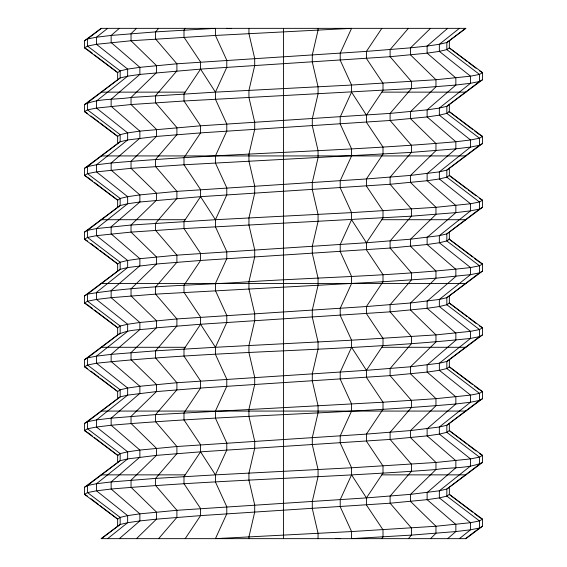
<?xml version="1.0" encoding="UTF-8"?>
<svg xmlns="http://www.w3.org/2000/svg" width="567" height="567" viewBox="0 0 567 567"><rect width="100%" height="100%" fill="white"/><g stroke="black" fill="none" stroke-linecap="round" stroke-linejoin="round"><path stroke-width="0.85" d="M480.249 517.827L482.517 519.159L479.491 520.931L470.518 522.703L435.959 526.247L351.568 531.562L215.432 538.65L226.779 513.844L226.779 506.756L215.432 481.95L215.432 474.863L226.779 450.056L226.779 442.969L215.432 418.163L215.432 411.075L226.779 386.269L226.779 379.181L215.432 354.375L215.432 347.288L226.779 322.481L226.779 315.394L215.432 290.587L215.432 283.5L226.779 258.694L226.779 251.606L215.432 226.8L215.432 219.713L226.779 194.906L226.779 187.819L215.432 163.012L215.432 155.925L226.779 131.119L226.779 124.031L215.432 99.225L215.432 92.138L226.779 67.331L226.779 60.244L215.432 35.438L215.432 28.35L155.578 31.894L111.146 35.438L96.482 37.209L87.509 38.981L84.483 40.753L84.483 47.841L117.653 72.647L117.653 79.734L84.483 104.541L84.483 111.628L117.653 136.434L117.653 143.522L84.483 168.328L84.483 175.416L117.653 200.222L117.653 207.309L84.483 232.116L84.483 239.203L117.653 264.009L117.653 271.097L84.483 295.903L84.483 302.991L117.653 327.797L117.653 334.884L84.483 359.691L84.483 366.778L117.653 391.584L117.653 398.672L84.483 423.478L84.483 430.566L117.653 455.372L117.653 462.459L84.483 487.266L84.483 494.353L117.653 519.159L117.653 526.247L101.068 538.65L465.932 538.65L482.517 526.247L482.517 519.159L449.347 494.353L449.347 487.266L482.517 462.459L482.517 455.372L449.347 430.566L449.347 423.478L482.517 398.672L482.517 391.584L449.347 366.778L449.347 359.691L482.517 334.884L482.517 327.797L449.347 302.991L449.347 295.903L482.517 271.097L482.517 264.009L449.347 239.203L449.347 232.116L482.517 207.309L482.517 200.222L449.347 175.416L449.347 168.328L482.517 143.522L482.517 136.434L449.347 111.628L449.347 104.541L482.517 79.734L482.517 72.647L449.347 47.841L449.347 40.753L465.932 28.35L101.068 28.35L84.483 40.753M86.751 49.173L84.483 47.841L87.509 46.069L96.482 44.297L131.041 40.753L215.432 35.438L351.568 28.35L340.221 53.156L340.221 60.244L351.568 85.05L351.568 92.138L340.221 116.944L340.221 124.031L351.568 148.838L351.568 155.925L340.221 180.731L340.221 187.819L351.568 212.625L351.568 219.713L340.221 244.519L340.221 251.606L351.568 276.413L351.568 283.5L340.221 308.306L340.221 315.394L351.568 340.2L351.568 347.288L340.221 372.094L340.221 379.181L351.568 403.988L351.568 411.075L340.221 435.881L340.221 442.969L351.568 467.775L351.568 474.863L340.221 499.669L340.221 506.756L351.568 531.562L351.568 538.65L411.422 535.106L455.854 531.562L470.518 529.791L479.491 528.019L482.517 526.247M185.175 28.35L183.992 30.122L183.992 37.209L200.576 62.016L200.576 69.103L215.432 92.138L351.568 85.05L435.959 79.734L470.518 76.191L479.491 74.419L482.517 72.647L479.491 70.875M449.347 47.841L446.831 49.612L439.347 51.384L427.128 53.156L390.103 56.7L200.576 69.103L183.992 93.909L183.992 100.997L200.576 125.803L200.576 132.891L183.992 157.697L183.992 164.784L200.576 189.591L200.576 196.678L215.432 219.713L351.568 212.625L435.959 207.309L470.518 203.766L479.491 201.994L482.517 200.222L479.491 198.45M449.347 175.416L446.831 177.188L439.347 178.959L427.128 180.731L390.103 184.275L200.576 196.678L183.992 221.484L183.992 228.572L200.576 253.378L200.576 260.466L183.992 285.272L183.992 292.359L200.576 317.166L200.576 324.253L215.432 347.288L351.568 340.2L435.959 334.884L470.518 331.341L479.491 329.569L482.517 327.797L479.491 326.025M381.825 28.35L366.424 51.384L366.424 58.472L383.008 83.278L383.008 90.366L366.424 115.172L366.424 122.259L383.008 147.066L383.008 154.153L366.424 178.959L366.424 186.047L383.008 210.853L383.008 217.941L366.424 242.747L366.424 249.834L383.008 274.641L383.008 281.728L366.424 306.534L366.424 313.622L383.008 338.428L383.008 345.516L366.424 370.322L366.424 377.409L383.008 402.216L383.008 409.303L366.424 434.109L366.424 441.197L383.008 466.003L383.008 473.091L366.424 497.897L366.424 504.984L383.008 529.791L383.008 536.878L381.825 538.65M449.347 302.991L446.831 304.762L439.347 306.534L427.128 308.306L390.103 311.85L200.576 324.253L183.992 349.059L183.992 356.147L200.576 380.953L200.576 388.041L183.992 412.847L183.992 419.934L200.576 444.741L200.576 451.828L215.432 474.863L351.568 467.775L435.959 462.459L470.518 458.916L479.491 457.144L482.517 455.372L479.491 453.6M449.347 430.566L446.831 432.337L439.347 434.109L427.128 435.881L390.103 439.425L200.576 451.828L183.992 476.634L183.992 483.722L200.576 508.528L200.576 515.616L185.175 538.65M158.618 28.35L155.578 31.894L155.578 38.981L176.897 63.788L176.897 70.875L155.578 95.681L155.578 102.769L176.897 127.575L176.897 134.662L155.578 159.469L155.578 166.556L176.897 191.363L176.897 198.45L155.578 223.256L155.578 230.344L176.897 255.15L176.897 262.238L155.578 287.044L155.578 294.131L176.897 318.938L176.897 326.025L155.578 350.831L155.578 357.919L176.897 382.725L176.897 389.812L155.578 414.619L155.578 421.706L176.897 446.512L176.897 453.6L155.578 478.406L155.578 485.494L176.897 510.3L176.897 517.388L158.618 538.65M408.382 28.35L390.103 49.612L390.103 56.7L411.422 81.506L411.422 88.594L390.103 113.4L390.103 120.487L411.422 145.294L411.422 152.381L390.103 177.188L390.103 184.275L411.422 209.081L411.422 216.169L390.103 240.975L390.103 248.062L411.422 272.869L411.422 279.956L390.103 304.762L390.103 311.85L411.422 336.656L411.422 343.744L390.103 368.55L390.103 375.637L411.422 400.444L411.422 407.531L390.103 432.337L390.103 439.425L411.422 464.231L411.422 471.319L390.103 496.125L390.103 503.212L411.422 528.019L411.422 535.106L408.382 538.65M136.491 28.35L131.041 33.666L131.041 40.753L156.457 65.559L156.457 72.647L131.041 97.453C115.718 99.891 98.814 98.126 84.483 104.541M430.509 28.35L410.543 47.841L366.424 51.384L176.897 63.788L139.872 67.331L127.653 69.103L120.169 70.875L117.653 72.647M136.491 538.65L156.457 519.159L200.576 515.616L390.103 503.212L427.128 499.669L439.347 497.897L446.831 496.125L449.347 494.353M430.509 538.65L435.959 533.334L435.959 526.247L410.543 501.441L410.543 494.353L435.959 469.547C451.282 467.109 468.186 468.874 482.517 462.459M119.353 28.35L111.146 35.438L111.146 42.525L139.872 67.331L139.872 74.419L111.146 99.225L111.146 106.312L139.872 131.119L200.576 125.803L390.103 113.4L427.128 109.856L439.347 108.084L446.831 106.312L449.347 104.541M447.647 28.35L427.128 46.069L410.543 47.841L410.543 54.928L435.959 79.734L435.959 86.822L410.543 111.628L410.543 118.716L435.959 143.522L435.959 150.609L410.543 175.416L366.424 178.959L176.897 191.363L139.872 194.906L127.653 196.678L120.169 198.45L117.653 200.222M119.353 538.65L139.872 520.931L156.457 519.159L156.457 512.072L131.041 487.266L131.041 480.178L156.457 455.372L200.576 451.828M447.647 538.65L455.854 531.562L455.854 524.475L427.128 499.669L427.128 492.581L455.854 467.775L455.854 460.688L427.128 435.881L427.128 428.794L455.854 403.988L470.518 402.216L479.491 400.444L482.517 398.672M107.617 28.35L96.482 37.209L96.482 44.297L127.653 69.103L127.653 76.191L96.482 100.997L96.482 108.084L127.653 132.891L139.872 131.119L139.872 138.206L111.146 163.012L96.482 164.784L87.509 166.556L84.483 168.328M459.383 28.35L439.347 44.297L427.128 46.069L427.128 53.156L455.854 77.963L455.854 85.05L427.128 109.856L427.128 116.944L455.854 141.75L470.518 139.978L479.491 138.206L482.517 136.434L480.249 135.102M107.617 538.65L127.653 522.703L139.872 520.931L139.872 513.844L111.146 489.037L96.482 490.809L87.509 492.581L84.483 494.353L87.509 496.125M459.383 538.65L470.518 529.791L470.518 522.703L439.347 497.897L439.347 490.809L470.518 466.003L470.518 458.916L439.347 434.109L439.347 427.022L470.518 402.216L470.518 395.128L439.347 370.322L427.128 372.094L390.103 375.637L200.576 388.041L156.457 391.584L127.653 395.128L120.169 396.9L117.653 398.672M101.507 28.35L87.509 38.981L87.509 46.069L120.169 70.875L120.169 77.963L87.509 102.769L87.509 109.856L120.169 134.662L127.653 132.891L127.653 139.978L96.482 164.784L96.482 171.872L127.653 196.678L127.653 203.766L96.482 228.572L87.509 230.344L84.483 232.116M465.493 28.35L446.831 42.525L439.347 44.297L439.347 51.384L470.518 76.191L470.518 83.278L439.347 108.084L439.347 115.172L470.518 139.978L470.518 147.066L439.347 171.872L410.543 175.416L410.543 182.503L435.959 207.309L435.959 214.397L410.543 239.203L366.424 242.747L176.897 255.15L139.872 258.694L127.653 260.466L120.169 262.238L117.653 264.009M101.507 538.65L120.169 524.475L127.653 522.703L127.653 515.616L96.482 490.809L96.482 483.722L127.653 458.916L156.457 455.372L156.457 448.284L131.041 423.478L131.041 416.391L156.457 391.584L156.457 384.497L131.041 359.691L131.041 352.603L156.457 327.797L200.576 324.253M465.493 538.65L479.491 528.019L479.491 520.931L446.831 496.125L446.831 489.037L479.491 464.231L479.491 457.144L446.831 432.337L446.831 425.25L479.491 400.444L479.491 393.356L446.831 368.55L439.347 370.322L439.347 363.234L470.518 338.428L479.491 336.656L482.517 334.884M117.653 79.734L120.169 77.963L127.653 76.191L139.872 74.419L200.576 69.103M117.653 136.434L120.169 134.662L120.169 141.75L87.509 166.556L87.509 173.644L120.169 198.45L120.169 205.537L87.509 230.344L87.509 237.431L120.169 262.238L120.169 269.325L87.509 294.131L84.483 295.903M117.653 143.522L120.169 141.75L127.653 139.978L156.457 136.434L200.576 132.891L390.103 120.487L427.128 116.944L439.347 115.172L446.831 113.4L449.347 111.628M117.653 207.309L120.169 205.537L127.653 203.766L139.872 201.994L200.576 196.678M117.653 271.097L120.169 269.325L127.653 267.553L156.457 264.009L200.576 260.466L390.103 248.062L427.128 244.519L439.347 242.747L446.831 240.975L449.347 239.203M449.347 40.753L446.831 42.525L446.831 49.612L479.491 74.419L479.491 81.506L446.831 106.312L446.831 113.4L479.491 138.206L479.491 145.294L446.831 170.1L439.347 171.872L439.347 178.959L470.518 203.766L470.518 210.853L439.347 235.659L410.543 239.203L410.543 246.291L435.959 271.097L435.959 278.184L410.543 302.991L366.424 306.534L176.897 318.938L139.872 322.481L127.653 324.253L120.169 326.025L117.653 327.797M117.653 334.884C129.219 328.569 143.727 330.185 156.457 327.797L156.457 320.709L131.041 295.903L131.041 288.816L156.457 264.009L156.457 256.922L131.041 232.116L131.041 225.028L156.457 200.222L156.457 193.134L131.041 168.328L131.041 161.241L156.457 136.434L156.457 129.347L131.041 104.541L131.041 97.453L215.432 92.138M117.653 391.584L120.169 389.812L127.653 388.041L139.872 386.269L176.897 382.725L366.424 370.322L410.543 366.778L439.347 363.234L446.831 361.462L449.347 359.691M449.347 168.328L446.831 170.1L446.831 177.188L479.491 201.994L479.491 209.081L446.831 233.887L439.347 235.659L439.347 242.747L470.518 267.553L479.491 265.781L482.517 264.009L480.249 262.677M117.653 455.372L120.169 453.6L127.653 451.828L139.872 450.056L176.897 446.512L366.424 434.109L410.543 430.566L439.347 427.022L446.831 425.25L449.347 423.478M117.653 462.459L120.169 460.688L127.653 458.916L127.653 451.828L96.482 427.022L87.509 428.794L84.483 430.566L86.751 431.898M449.347 232.116L446.831 233.887L446.831 240.975L479.491 265.781L479.491 272.869L446.831 297.675L439.347 299.447L410.543 302.991L410.543 310.078L435.959 334.884L435.959 341.972L410.543 366.778L410.543 373.866L435.959 398.672L435.959 405.759L410.543 430.566L410.543 437.653L435.959 462.459L435.959 469.547C327.79 477.683 219.231 479.774 111.146 489.037L111.146 481.95L139.872 457.144L139.872 450.056L111.146 425.25L96.482 427.022L96.482 419.934L127.653 395.128L127.653 388.041L96.482 363.234L87.509 365.006L84.483 366.778L87.509 368.55M117.653 519.159L120.169 517.388L127.653 515.616L139.872 513.844L176.897 510.3L366.424 497.897L410.543 494.353L439.347 490.809L446.831 489.037L449.347 487.266M117.653 526.247L120.169 524.475L120.169 517.388L87.509 492.581L87.509 485.494L120.169 460.688L120.169 453.6L87.509 428.794L87.509 421.706L120.169 396.9L120.169 389.812L87.509 365.006L87.509 357.919L120.169 333.113L120.169 326.025L87.509 301.219L87.509 294.131C140.807 285.456 195.154 285.513 248.941 281.728C322.793 277.178 396.943 275.817 470.518 267.553L470.518 274.641L439.347 299.447L439.347 306.534L470.518 331.341L470.518 338.428C346.21 351.519 220.79 350.144 96.482 363.234L96.482 356.147L127.653 331.341L127.653 324.253L96.482 299.447L87.509 301.219L84.483 302.991L86.751 304.323M449.347 295.903L446.831 297.675L446.831 304.762L479.491 329.569L479.491 336.656L446.831 361.462L446.831 368.55L449.347 366.778M482.517 79.734L479.491 81.506L470.518 83.278L455.854 85.05L411.422 88.594L183.992 100.997L131.041 104.541L96.482 108.084L87.509 109.856L84.483 111.628L87.509 113.4M84.483 359.691L87.509 357.919L96.482 356.147L111.146 354.375L155.578 350.831L215.432 347.288M482.517 143.522L479.491 145.294L470.518 147.066L455.854 148.838L411.422 152.381L183.992 164.784L131.041 168.328L96.482 171.872L87.509 173.644L84.483 175.416L86.751 176.748M84.483 423.478L87.509 421.706L96.482 419.934L111.146 418.163L155.578 414.619L383.008 402.216L435.959 398.672L470.518 395.128L479.491 393.356L482.517 391.584L480.249 390.252M482.517 207.309L479.491 209.081L470.518 210.853L455.854 212.625L411.422 216.169L183.992 228.572L131.041 232.116L96.482 235.659L87.509 237.431L84.483 239.203L87.509 240.975M84.483 487.266L87.509 485.494L96.482 483.722L111.146 481.95L155.578 478.406L215.432 474.863M482.517 271.097L479.491 272.869L470.518 274.641L435.959 278.184L383.008 281.728L155.578 294.131L111.146 297.675L96.482 299.447L96.482 292.359L127.653 267.553L127.653 260.466L96.482 235.659L96.482 228.572L131.041 225.028L215.432 219.713M101.068 92.138L185.175 92.138M381.825 92.138L465.932 92.138M101.068 155.925L465.932 155.925M101.068 219.713L185.175 219.713M381.825 219.713L465.932 219.713M101.068 283.5L465.932 283.5M101.068 347.288L185.175 347.288M381.825 347.288L465.932 347.288M101.068 411.075L465.932 411.075M101.068 474.863L185.175 474.863M381.825 474.863L465.932 474.863M226.779 28.35L231.138 28.626M335.862 538.374L340.221 538.65M340.221 28.35L344.587 28.648M222.413 538.352L226.779 538.65M449.61 48.181L466.981 61.378M468.37 62.434L476.018 68.238M448.915 111.437L472.545 129.382M474.629 130.97L479.491 134.662M449.61 175.756L466.981 188.953M468.37 190.009L476.018 195.813M448.915 239.012L472.545 256.957M474.629 258.545L479.491 262.238M449.61 303.331L466.981 316.528M468.37 317.584L476.018 323.388M87.509 49.612L92.371 53.305M94.455 54.893L117.39 72.307M449.61 367.118L472.545 384.532M474.629 386.12L479.491 389.812M90.982 116.037L98.63 121.841M100.019 122.897L117.39 136.094M449.61 430.906L466.981 444.103M468.37 445.159L476.018 450.963M87.509 177.188L92.371 180.88M94.455 182.468L117.39 199.882M449.61 494.693L472.545 512.107M474.629 513.695L479.491 517.388M90.982 243.612L98.63 249.416M100.019 250.472L117.39 263.669M87.509 304.762L92.371 308.455M94.455 310.043L117.39 327.457M90.982 371.187L98.63 376.991M100.019 378.047L117.39 391.244M87.509 432.337L92.371 436.03M94.455 437.618L118.085 455.563M90.982 498.762L98.63 504.566M100.019 505.622L117.39 518.819M351.568 92.138L366.424 115.172M351.568 219.713L366.424 242.747M351.568 347.288L366.424 370.322M351.568 474.863L366.424 497.897M318.059 28.35L318.059 30.122L312.297 54.928L312.297 62.016L318.059 86.822L318.059 93.909L312.297 118.716L312.297 125.803L318.059 150.609L318.059 157.697L312.297 182.503L312.297 189.591L318.059 214.397L318.059 221.484L312.297 246.291L312.297 253.378L318.059 278.184L318.059 285.272L312.297 310.078L312.297 317.166L318.059 341.972L318.059 349.059L312.297 373.866L312.297 380.953L318.059 405.759L318.059 412.847L312.297 437.653L312.297 444.741L318.059 469.547L318.059 476.634L312.297 501.441L312.297 508.528L318.059 533.334L318.059 538.65M283.5 28.35L283.5 538.65M248.941 28.35L248.941 33.666L254.703 58.472L254.703 65.559L248.941 90.366L248.941 97.453L254.703 122.259L254.703 129.347L248.941 154.153L248.941 161.241L254.703 186.047L254.703 193.134L248.941 217.941L248.941 225.028L254.703 249.834L254.703 256.922L248.941 281.728L248.941 288.816L254.703 313.622L254.703 320.709L248.941 345.516L248.941 352.603L254.703 377.409L254.703 384.497L248.941 409.303L248.941 416.391L254.703 441.197L254.703 448.284L248.941 473.091L248.941 480.178L254.703 504.984L254.703 512.072L248.941 536.878L248.941 538.65M139.872 201.994L111.146 226.8L111.146 233.887L139.872 258.694L139.872 265.781L111.146 290.587L111.146 297.675L139.872 322.481L139.872 329.569L111.146 354.375L111.146 361.462L139.872 386.269L139.872 393.356L111.146 418.163L111.146 425.25C225.857 415.292 341.143 413.945 455.854 403.988L455.854 396.9L427.128 372.094L427.128 365.006L455.854 340.2L455.854 333.113L427.128 308.306L427.128 301.219L455.854 276.413L455.854 269.325L427.128 244.519L427.128 237.431L455.854 212.625L455.854 205.537L427.128 180.731L427.128 173.644L455.854 148.838L455.854 141.75C341.143 151.708 225.857 153.055 111.146 163.012L111.146 170.1L139.872 194.906L139.872 201.994"/></g></svg>
